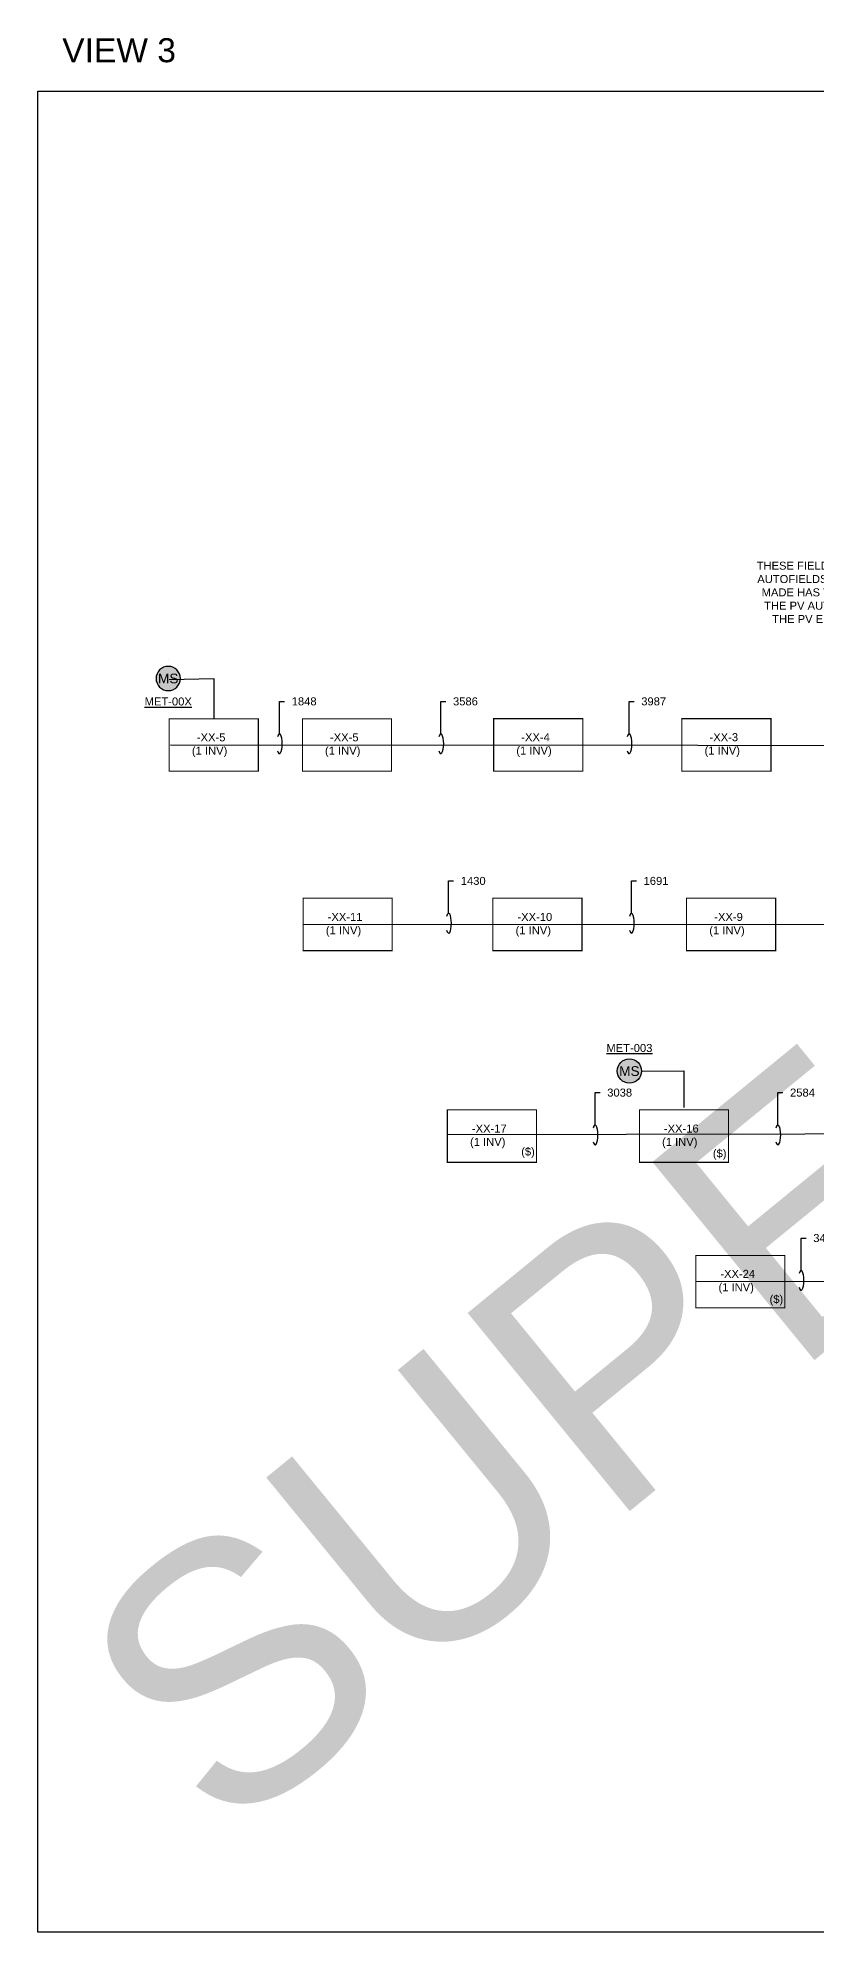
# Model space of a CAD drawing. Header units: feet. Extents: x -17 to 246, y -88 to 32.
# Drawn here: x 101.35 to 111.07, y -58.14 to -34.46 of the extents above; entities that cross this region are included whole.
import ezdxf
from ezdxf import colors
from ezdxf.entities.mleader import LeaderData, LeaderLine
from ezdxf.enums import TextEntityAlignment as Align
from ezdxf.math import Vec2, Vec3

# ---------------------------------------------------------------- set-up
doc = ezdxf.new("R2010")
doc.units = ezdxf.units.FT
doc.header["$MEASUREMENT"] = 0
doc.set_wipeout_variables(frame=1)
doc.linetypes.add('PHANTOM2', pattern=[1.25, 0.625, -0.125, 0.125, -0.125, 0.125, -0.125])
for name, color, linetype in [('E-1LIN-EQPM-ENCL', 8, 'PHANTOM2'), ('E-CABL-FO-6_STND', 121, 'FIBER_OPTIC_6 STRAND'), ('G-ANNO-TEXT', 1, 'Continuous')]:
    doc.layers.add(name, color=color, linetype=linetype)
doc.layers.add('G-NPLT', color=67, linetype='Continuous', plot=False)
doc.styles.add('NEI-A', font='arial.ttf')
doc.styles.get("Standard").update_dxf_attribs({"font": 'arial.ttf'})
doc.linetypes.add('FIBER_OPTIC_6 STRAND', pattern='A,0.2,-0.05,0,-0.05,0.2,-0.15,["FO",Standard,S=0.1,R=0,X=-0.04,Y=-0.05],-0.25,0.2,-0.05,0,-0.05', length=1.2)
doc.linetypes.add('FIBER_OPTIC_FEEDER (OVERALL.5x)', pattern='A,0.1,-0.025,0,-0.025,0.1,-0.2,["FOF",Standard,S=0.13,R=0,X=-0.18,Y=-0.05],-0.2,0.1,-0.025,0,-0.025', length=0.8)

# ---------------------------------------------------------------- blocks, each defined once
blk = doc.blocks.new('PCS')
blk.add_wipeout([(10.996, 16.644), (12.109, 16.644), (12.109, 15.989), (10.996, 15.989)])
at = {"layer": 'E-1LIN-EQPM-ENCL', "linetype": 'Continuous', "const_width": 0.0135}
blk.add_lwpolyline([(12.109, 16.644), (10.996, 16.644), (10.996, 15.989), (12.109, 15.989)], close=True, dxfattribs=at)
blk = doc.blocks.new('*U26')
h = blk.add_hatch(color=255)
h.dxf.hatch_style = 1
edge = h.paths.add_edge_path()
edge.add_arc((0, 0), 0.15625, 0, 360)
at = {"layer": 'Defpoints', "color": 2}
for p, q in [((0, 0.24375), (0, 0.24375)), ((0, -0.24375), (0, -0.24375))]:
    blk.add_line(p, q, dxfattribs=at)
at = {"layer": 'G-ANNO-TEXT', "linetype": 'Continuous'}
blk.add_circle((0, 0), 0.15625, dxfattribs=at)
at = {"layer": 'G-ANNO-TEXT', "style": 'NEI-A'}
blk.add_attdef('PV_LEGEND_CALLOUT', text='', height=0.125, dxfattribs=at).set_placement((0, 0), align=Align.MIDDLE_CENTER)
blk.add_attdef('PV_LEGEND_DESCRIPTION', text='', height=0.1, dxfattribs=at).set_placement((0.625, 0), align=Align.MIDDLE_LEFT)
blk = doc.blocks.new('*U28')
h = blk.add_hatch(color=255)
h.dxf.hatch_style = 1
edge = h.paths.add_edge_path()
edge.add_arc((0, 0), 0.15625, 0, 360)
at = {"layer": 'Defpoints', "color": 2}
for p, q in [((0, 0.24375), (0, 0.24375)), ((0, -0.24375), (0, -0.24375))]:
    blk.add_line(p, q, dxfattribs=at)
at = {"layer": 'G-ANNO-TEXT', "linetype": 'Continuous'}
blk.add_circle((0, 0), 0.15625, dxfattribs=at)
at = {"layer": 'G-ANNO-TEXT', "style": 'NEI-A'}
blk.add_attdef('PV_LEGEND_CALLOUT', text='', height=0.125, dxfattribs=at).set_placement((0, 0), align=Align.MIDDLE_CENTER)
blk.add_attdef('PV_LEGEND_DESCRIPTION', text='', height=0.1, dxfattribs=at).set_placement((0.625, 0), align=Align.MIDDLE_LEFT)
blk = doc.blocks.new('Equipment Callout Arrowhead')
at = {"color": 0}
blk.add_ellipse((0, 0), major_axis=(0.99, 0), ratio=0.28679, start_param=-0.799881, end_param=3.941473, dxfattribs=at)

msp = doc.modelspace()

# ---------------------------------------------------------------- linework, layer by layer
at = {"layer": 'E-CABL-FO-6_STND', "ltscale": 0.8, "flags": 128}
for points in [[(102.984, -42.482), (103.543, -42.471), (103.543, -42.972)], [(108.888, -47.376), (109.418, -47.374), (109.418, -47.832)]]:
    msp.add_lwpolyline(points, dxfattribs=at)

# ---------------------------------------------------------------- block references
for p in [(93.654, -59.616), (96.044, -59.615), (98.396, -59.615), (93.664, -61.86), (96.035, -61.86), (98.454, -61.86), (95.465, -64.506), (98.57, -66.324)]:
    msp.add_blockref('PCS', p)
at = {"layer": 'G-ANNO-TEXT'}
ref = msp.add_blockref('*U26', (102.974, -42.469), dxfattribs=dict(at, xscale=-0.9720000292433572, yscale=0.9720000292433572, zscale=0.9720000292433572, rotation=180))
ref.add_attrib('PV_LEGEND_CALLOUT', 'MS', dxfattribs={"height": 0.1215, "style": 'NEI-A'}).set_placement((102.974, -42.469), align=Align.MIDDLE_CENTER)
ref = msp.add_blockref('*U28', (108.736, -47.376), dxfattribs=dict(at, xscale=0.9720000292433572, yscale=0.9720000292433572, zscale=0.9720000292433572))
ref.add_attrib('PV_LEGEND_CALLOUT', 'MS', dxfattribs={"height": 0.1215, "style": 'NEI-A'}).set_placement((108.736, -47.376), align=Align.MIDDLE_CENTER)

# ---------------------------------------------------------------- texts
at = {"layer": 'G-ANNO-TEXT', "char_height": 0.1, "width": 0.27972, "style": 'NEI-A'}
for s, insert, attachment_point in [('{\\LMET-00X}', (102.974, -42.706), 2), ('{\\LMET-003}', (108.736, -47.139), 8)]:
    msp.add_mtext(s, dxfattribs=dict(at, insert=insert, attachment_point=attachment_point))
at = {"layer": 'G-NPLT', "insert": (101.65, -34.466), "char_height": 0.3, "attachment_point": 1, "style": 'NEI-A'}
msp.add_mtext_dynamic_manual_height_columns('VIEW 3', width=2.48466, gutter_width=0.5, heights=[0.31], dxfattribs=at)

# ---------------------------------------------------------------- leaders
at = {"layer": 'G-ANNO-TEXT'}
ml = msp.add_multileader_mtext('Standard', dxfattribs=at)
ml.set_content('3586', color=256, style='NEI-A')
ml.set_leader_properties()
ml.set_arrow_properties(name='Equipment Callout Arrowhead')
ml.build(insert=Vec2(0, 0))
ml.multileader.update_dxf_attribs({"dogleg_length": 0.0625, "arrow_head_size": 0.125})
ctx = ml.context
ctx.base_point, ctx.char_height, ctx.arrow_head_size, ctx.landing_gap_size, ctx.plane_origin = Vec3(106.442, -42.755), 0.1, 0.125, 0.09, Vec3(106.38, -43.285)
notes = []
notes.append((ctx, [(0, (1, 1, 0), (106.379, -42.755), (1, 0), 0.0625, [(0, [(106.38, -43.285)], 0, [])])]))
ctx.mtext.insert, ctx.mtext.width, ctx.mtext.flow_direction = Vec3(106.532, -42.705), 0.00107, 5
ml = msp.add_multileader_mtext('Standard', dxfattribs=at)
ml.set_content('3987', color=256, style='NEI-A')
ml.set_leader_properties()
ml.set_arrow_properties(name='Equipment Callout Arrowhead')
ml.build(insert=Vec2(0, 0))
ml.multileader.update_dxf_attribs({"dogleg_length": 0.0625, "arrow_head_size": 0.125})
ctx = ml.context
ctx.base_point, ctx.char_height, ctx.arrow_head_size, ctx.landing_gap_size, ctx.plane_origin = Vec3(108.794, -42.755), 0.1, 0.125, 0.09, Vec3(108.732, -43.285)
notes.append((ctx, [(0, (1, 1, 0), (108.731, -42.755), (1, 0), 0.0625, [(0, [(108.732, -43.285)], 0, [])])]))
ctx.mtext.insert, ctx.mtext.width, ctx.mtext.flow_direction = Vec3(108.884, -42.705), 0.00107, 5
ml = msp.add_multileader_mtext('Standard', dxfattribs=at)
ml.set_content('1691', color=256, style='NEI-A')
ml.set_leader_properties()
ml.set_arrow_properties(name='Equipment Callout Arrowhead')
ml.build(insert=Vec2(0, 0))
ml.multileader.update_dxf_attribs({"dogleg_length": 0.0625, "arrow_head_size": 0.125})
ctx = ml.context
ctx.base_point, ctx.char_height, ctx.arrow_head_size, ctx.landing_gap_size, ctx.plane_origin = Vec3(108.823, -44.999), 0.1, 0.125, 0.09, Vec3(108.761, -45.529)
notes.append((ctx, [(0, (1, 1, 0), (108.76, -44.999), (1, 0), 0.0625, [(0, [(108.761, -45.529)], 0, [])])]))
ctx.mtext.insert, ctx.mtext.width, ctx.mtext.flow_direction = Vec3(108.913, -44.949), 0.00107, 5
ml = msp.add_multileader_mtext('Standard', dxfattribs=at)
ml.set_content('2584', color=256, style='NEI-A')
ml.set_leader_properties()
ml.set_arrow_properties(name='Equipment Callout Arrowhead')
ml.build(insert=Vec2(0, 0))
ml.multileader.update_dxf_attribs({"dogleg_length": 0.0625, "arrow_head_size": 0.125})
ctx = ml.context
ctx.base_point, ctx.char_height, ctx.arrow_head_size, ctx.landing_gap_size, ctx.plane_origin = Vec3(110.653, -47.645), 0.1, 0.125, 0.09, Vec3(110.591, -48.174)
notes.append((ctx, [(0, (1, 1, 0), (110.59, -47.645), (1, 0), 0.0625, [(0, [(110.591, -48.174)], 0, [])])]))
ctx.mtext.insert, ctx.mtext.width, ctx.mtext.flow_direction = Vec3(110.743, -47.595), 0.00107, 5
ml = msp.add_multileader_mtext('Standard', dxfattribs=at)
ml.set_content('3420', color=256, style='NEI-A')
ml.set_leader_properties()
ml.set_arrow_properties(name='Equipment Callout Arrowhead')
ml.build(insert=Vec2(0, 0))
ml.multileader.update_dxf_attribs({"dogleg_length": 0.0625, "arrow_head_size": 0.125})
ctx = ml.context
ctx.base_point, ctx.char_height, ctx.arrow_head_size, ctx.landing_gap_size, ctx.plane_origin = Vec3(110.943, -49.463), 0.1, 0.125, 0.09, Vec3(110.881, -49.993)
notes.append((ctx, [(0, (1, 1, 0), (110.881, -49.463), (1, 0), 0.0625, [(0, [(110.881, -49.993)], 0, [])])]))
ctx.mtext.insert, ctx.mtext.width, ctx.mtext.flow_direction = Vec3(111.033, -49.413), 0.00107, 5
for ctx, leaders in notes:
    for number, flags, end, landing, length, lines in leaders:
        leader = LeaderData()
        leader.index, (leader.has_last_leader_line, leader.has_dogleg_vector, leader.attachment_direction) = number, flags
        leader.last_leader_point, leader.dogleg_vector, leader.dogleg_length = Vec3(end), Vec3(landing), length
        for number, points, colour, breaks in lines:
            line = LeaderLine()
            line.index, line.vertices, line.color, line.breaks = number, Vec3.list(points), colors.encode_raw_color(colour), breaks
            leader.lines.append(line)
        ctx.leaders.append(leader)

# ---------------------------------------------------------------- next in the draw order: linework, layer by layer
at = {"color": 120, "linetype": 'FIBER_OPTIC_FEEDER (OVERALL.5x)'}
msp.add_lwpolyline([(104.656, -45.539), (118.053, -45.546), (118.053, -39.635)], dxfattribs=at)

# ---------------------------------------------------------------- next in the draw order: block references
for p in [(91.991, -59.616), (97.865, -64.506)]:
    msp.add_blockref('PCS', p)

# ---------------------------------------------------------------- next in the draw order: texts
at = {"layer": 'G-ANNO-TEXT', "char_height": 0.1, "attachment_point": 5, "style": 'NEI-A'}
for s, width, insert in [('\xa0-XX-5 \\P(1 INV)', 1.07408, (105.154, -43.303)), ('\xa0-XX-4 \\P(1 INV)', 1.07408, (107.544, -43.301)), ('\xa0-XX-3 \\P(1 INV)', 1.07408, (109.896, -43.301)), ('\xa0-XX-11 \\P(1 INV)', 1.07408, (105.164, -45.548)), ('\xa0-XX-10 \\P(1 INV)', 1.07408, (107.535, -45.548)), ('\xa0-XX-9 \\P(1 INV)', 1.07408, (109.955, -45.548)), ('\xa0-XX-17 \\P(1 INV)', 1.07408, (106.966, -48.193)), ('($)', 0.28859, (107.469, -48.397)), ('\xa0-XX-24 \\P(1 INV)', 1.07408, (110.07, -50.009)), ('($)', 0.28859, (110.572, -50.242))]:
    msp.add_mtext_dynamic_manual_height_columns(s, width=width, gutter_width=0.547, heights=[0], dxfattribs=dict(at, insert=insert))

# ---------------------------------------------------------------- next in the draw order: leaders
at = {"layer": 'G-ANNO-TEXT'}
ml = msp.add_multileader_mtext('Standard', dxfattribs=at)
ml.set_content('1848', color=256, style='NEI-A')
ml.set_leader_properties()
ml.set_arrow_properties(name='Equipment Callout Arrowhead')
ml.build(insert=Vec2(0, 0))
ml.multileader.update_dxf_attribs({"dogleg_length": 0.0625, "arrow_head_size": 0.125})
ctx = ml.context
ctx.base_point, ctx.char_height, ctx.arrow_head_size, ctx.landing_gap_size, ctx.plane_origin = Vec3(104.427, -42.755), 0.1, 0.125, 0.09, Vec3(104.364, -43.285)
notes = []
notes.append((ctx, [(0, (1, 1, 0), (104.364, -42.755), (1, 0), 0.0625, [(0, [(104.364, -43.285)], 0, [])])]))
ctx.mtext.insert, ctx.mtext.width, ctx.mtext.flow_direction = Vec3(104.517, -42.705), 0.00107, 5
ml = msp.add_multileader_mtext('Standard', dxfattribs=at)
ml.set_content('1430', color=256, style='NEI-A')
ml.set_leader_properties()
ml.set_arrow_properties(name='Equipment Callout Arrowhead')
ml.build(insert=Vec2(0, 0))
ml.multileader.update_dxf_attribs({"dogleg_length": 0.0625, "arrow_head_size": 0.125})
ctx = ml.context
ctx.base_point, ctx.char_height, ctx.arrow_head_size, ctx.landing_gap_size, ctx.plane_origin = Vec3(106.539, -44.999), 0.1, 0.125, 0.09, Vec3(106.477, -45.529)
notes.append((ctx, [(0, (1, 1, 0), (106.477, -44.999), (1, 0), 0.0625, [(0, [(106.477, -45.529)], 0, [])])]))
ctx.mtext.insert, ctx.mtext.width, ctx.mtext.flow_direction = Vec3(106.629, -44.949), 0.00107, 5
at = {"layer": 'G-NPLT'}
ml = msp.add_multileader_mtext('Standard', dxfattribs=at)
ml.set_content('THESE FIELDS CONTROLLED BY PV AUTOFIELDS. ANY CHANGES TO BE MADE HAS TO BE DONE THROUGH THE PV AUTOTABLES LOCATED IN THE PV ELECTRICAL FOLDER OF YOUR PROJECT', color=256, style='NEI-A')
ml.set_leader_properties()
ml.build(insert=Vec2(0, 0))
ml.multileader.update_dxf_attribs({"dogleg_length": 0.0625, "arrow_head_size": 0.125})
ctx = ml.context
ctx.base_point, ctx.char_height, ctx.arrow_head_size, ctx.landing_gap_size, ctx.plane_origin = Vec3(110.239, -41.06), 0.1, 0.125, 0.09, Vec3(112.47, -41.912)
ctx.text_align_type = 2
notes.append((ctx, [(1, (1, 1, 0), (112.915, -41.06), (-1, 0), 0.0625, [(0, [(114.797, -43.127), (113.715, -42.674)], 0, [])])]))
ctx.mtext.insert, ctx.mtext.width, ctx.mtext.alignment, ctx.mtext.flow_direction = Vec3(112.763, -41.009), 2.56759, 3, 5
for ctx, leaders in notes:
    for number, flags, end, landing, length, lines in leaders:
        leader = LeaderData()
        leader.index, (leader.has_last_leader_line, leader.has_dogleg_vector, leader.attachment_direction) = number, flags
        leader.last_leader_point, leader.dogleg_vector, leader.dogleg_length = Vec3(end), Vec3(landing), length
        for number, points, colour, breaks in lines:
            line = LeaderLine()
            line.index, line.vertices, line.color, line.breaks = number, Vec3.list(points), colors.encode_raw_color(colour), breaks
            leader.lines.append(line)
        ctx.leaders.append(leader)

# ---------------------------------------------------------------- next in the draw order: linework, layer by layer
at = {"color": 120, "linetype": 'FIBER_OPTIC_FEEDER (OVERALL.5x)'}
for points in [[(103.003, -43.298), (116.174, -43.305), (116.174, -39.639)], [(106.463, -48.168), (119.857, -48.143), (119.857, -39.629)]]:
    msp.add_lwpolyline(points, dxfattribs=at)
at = {"color": 120, "linetype": 'FIBER_OPTIC_FEEDER (OVERALL.5x)', "flags": 128}
msp.add_lwpolyline([(109.566, -50.002), (121.636, -50.01), (121.622, -39.629)], dxfattribs=at)
at = {"layer": 'G-NPLT'}
msp.add_lwpolyline([(101.346, -35.128), (128.255, -35.128), (128.255, -58.139), (101.346, -58.139)], close=True, dxfattribs=at)

# ---------------------------------------------------------------- next in the draw order: texts
at = {"layer": 'G-ANNO-TEXT', "char_height": 0.1, "attachment_point": 5, "style": 'NEI-A'}
for s, width, insert in [('\xa0-XX-5 \\P(1 INV)', 1.07408, (103.491, -43.303)), ('\xa0-XX-16 \\P(1 INV)', 1.07408, (109.365, -48.193)), ('($)', 0.28859, (109.864, -48.42))]:
    msp.add_mtext_dynamic_manual_height_columns(s, width=width, gutter_width=0.547, heights=[0], dxfattribs=dict(at, insert=insert))
at = {"layer": 'G-NPLT', "insert": (101.624, -54.562), "char_height": 3.2, "attachment_point": 1, "rotation": 39.2752, "style": 'NEI-A'}
msp.add_mtext_dynamic_manual_height_columns('\\pxt5,12;SUPERCEDED', width=25.39443, gutter_width=0.5, heights=[0], dxfattribs=at)

# ---------------------------------------------------------------- next in the draw order: leaders
at = {"layer": 'G-ANNO-TEXT'}
ml = msp.add_multileader_mtext('Standard', dxfattribs=at)
ml.set_content('3038', color=256, style='NEI-A')
ml.set_leader_properties()
ml.set_arrow_properties(name='Equipment Callout Arrowhead')
ml.build(insert=Vec2(0, 0))
ml.multileader.update_dxf_attribs({"dogleg_length": 0.0625, "arrow_head_size": 0.125})
ctx = ml.context
ctx.base_point, ctx.char_height, ctx.arrow_head_size, ctx.landing_gap_size, ctx.plane_origin = Vec3(108.369, -47.645), 0.1, 0.125, 0.09, Vec3(108.307, -48.174)
notes = []
notes.append((ctx, [(0, (1, 1, 0), (108.307, -47.645), (1, 0), 0.0625, [(0, [(108.307, -48.174)], 0, [])])]))
ctx.mtext.insert, ctx.mtext.width, ctx.mtext.flow_direction = Vec3(108.459, -47.595), 0.00107, 5
for ctx, leaders in notes:
    for number, flags, end, landing, length, lines in leaders:
        leader = LeaderData()
        leader.index, (leader.has_last_leader_line, leader.has_dogleg_vector, leader.attachment_direction) = number, flags
        leader.last_leader_point, leader.dogleg_vector, leader.dogleg_length = Vec3(end), Vec3(landing), length
        for number, points, colour, breaks in lines:
            line = LeaderLine()
            line.index, line.vertices, line.color, line.breaks = number, Vec3.list(points), colors.encode_raw_color(colour), breaks
            leader.lines.append(line)
        ctx.leaders.append(leader)

doc.saveas('drawing.dxf')
